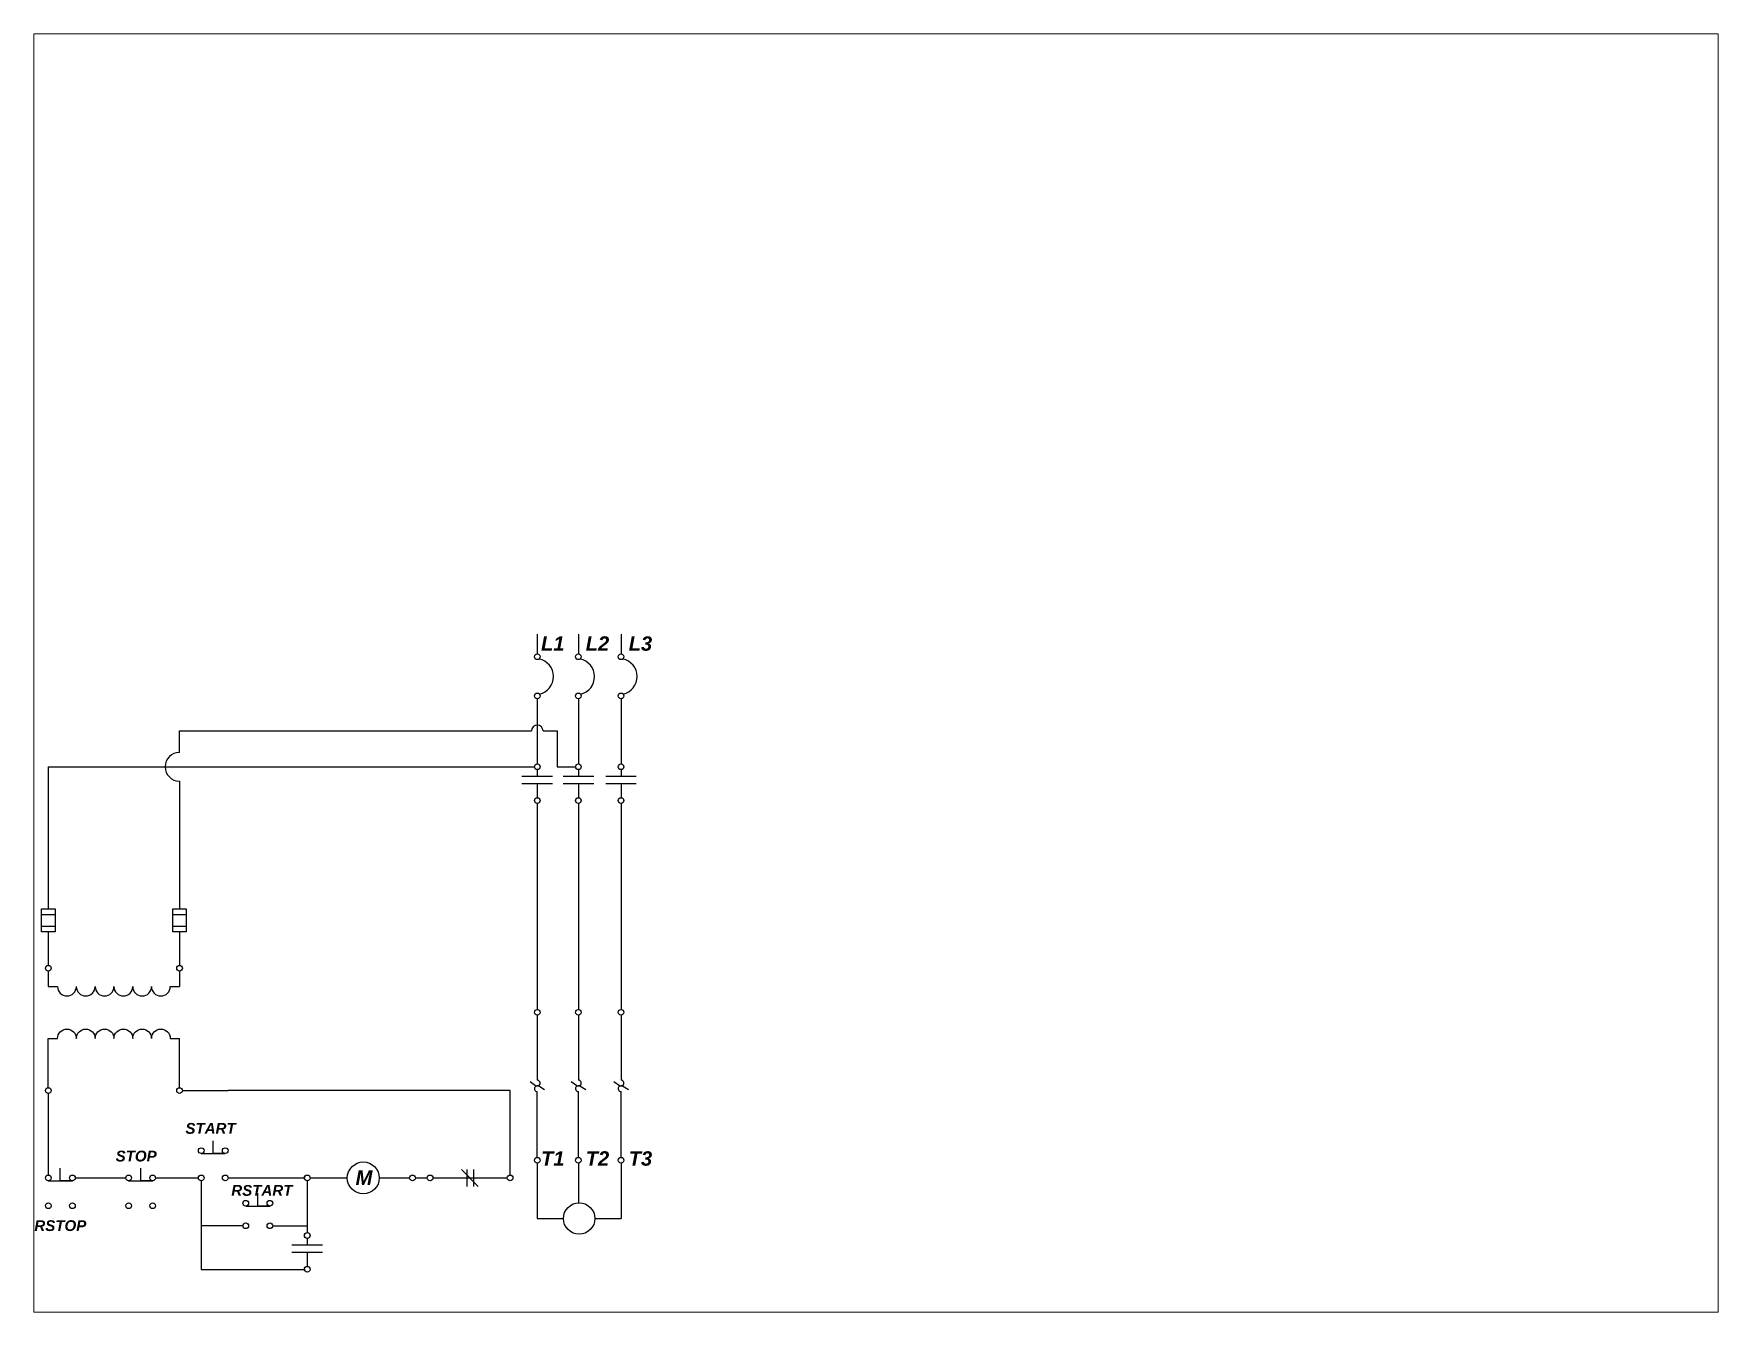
# Paper-space layout 'Layout2' of a CAD drawing. Header units: millimetres. Extents: x 26 to 231, y 20 to 176.
# The model-space entities are those that its viewports show. They can reach past a viewport. Long polylines and large blocks are cut down to what shows.
import ezdxf

# ---------------------------------------------------------------- set-up
doc = ezdxf.new("R2010")
doc.units = ezdxf.units.MM
doc.header["$LTSCALE"] = 6
doc.linetypes.add('HIDDEN', pattern=[9.525, 6.35, -3.175])
doc.styles.get("Standard").update_dxf_attribs({"font": 'arial.ttf'})

# ---------------------------------------------------------------- blocks, each defined once
blk = doc.blocks.new('*U1')
blk.add_arc((0, 65), 131, 180, 0)
blk = doc.blocks.new('*U2')
at = {"color": 0, "linetype": 'ByBlock', "lineweight": -2, "transparency": 16777216}
for p in [(0, 0), (261, 0), (523, 0), (784, 0), (1045, 0), (1306, 0)]:
    blk.add_blockref('*U1', p, dxfattribs=at)
blk = doc.blocks.new('*U3')
blk.add_arc((0, 65), 131, 180, 0)
blk = doc.blocks.new('*U4')
at = {"color": 0, "linetype": 'ByBlock', "lineweight": -2, "transparency": 16777216}
for p in [(0, 0), (261, 0), (523, 0), (784, 0), (1045, 0), (1306, 0)]:
    blk.add_blockref('*U3', p, dxfattribs=at)
blk = doc.blocks.new('*U7')
blk.add_arc((0, 65), 131, 180, 0)
blk = doc.blocks.new('*U8')
at = {"color": 0, "linetype": 'ByBlock', "lineweight": -2, "transparency": 16777216}
for p in [(0, 0), (261, 0), (523, 0), (784, 0), (1045, 0), (1306, 0)]:
    blk.add_blockref('*U7', p, dxfattribs=at)
blk = doc.blocks.new('*U5')
blk.add_arc((0, 65), 131, 180, 0)
blk = doc.blocks.new('*U6')
at = {"color": 0, "linetype": 'ByBlock', "lineweight": -2, "transparency": 16777216}
for p in [(0, 0), (261, 0), (523, 0), (784, 0), (1045, 0), (1306, 0)]:
    blk.add_blockref('*U5', p, dxfattribs=at)

msp = doc.modelspace()

# ---------------------------------------------------------------- linework, layer by layer
for p, q in [((9289, 3415), (9289, 3142)), ((9860, 3415), (9860, 3142)), ((10453, 3415), (10453, 3142)), ((9289, 2519), (9289, 1613)), ((9860, 2519), (9860, 1613)), ((10453, 2519), (10453, 1613)), ((2491, 1573), (2491, -399)), ((9076, 1444), (9502, 1444)), ((9289, 1534), (9289, 1444)), ((9647, 1444), (10073, 1444)), ((9860, 1534), (9860, 1444)), ((10240, 1444), (10665, 1444)), ((10453, 1534), (10453, 1444)), ((4315, 1373), (4315, -399)), ((9076, 1340), (9502, 1340)), ((9289, 1340), (9289, 1143)), ((9647, 1340), (10073, 1340)), ((9860, 1340), (9860, 1143)), ((10240, 1340), (10665, 1340)), ((10453, 1340), (10453, 1143)), ((9289, 1064), (9289, -1799)), ((9860, 1064), (9860, -1799)), ((10453, 1064), (10453, -1799)), ((2398, -399), (2585, -399)), ((2585, -399), (2585, -399)), ((2585, -399), (2585, -560)), ((4221, -399), (4408, -399)), ((4408, -399), (4408, -399)), ((4408, -399), (4408, -560)), ((2398, -480), (2585, -480)), ((2398, -640), (2585, -640)), ((4221, -480), (4408, -480)), ((4221, -640), (4408, -640)), ((2491, -721), (2491, -896)), ((2491, -896), (2491, -1187)), ((4315, -721), (4315, -896)), ((4315, -896), (4315, -1187)), ((2491, -1266), (2491, -1480)), ((4315, -1266), (4315, -1480)), ((2491, -1480), (2619, -1480)), ((2491, -1480), (2619, -1480)), ((4187, -1480), (4315, -1480)), ((9289, -1879), (9289, -2782)), ((9860, -1879), (9860, -2782)), ((10453, -1879), (10453, -2782)), ((2491, -2887), (2491, -2203)), ((2491, -2203), (2619, -2203)), ((2491, -2203), (2619, -2203)), ((4187, -2203), (4315, -2203)), ((4315, -2887), (4315, -2203)), ((9191, -2802), (9266, -2854)), ((9762, -2802), (9838, -2854)), ((10355, -2802), (10430, -2854)), ((2491, -2966), (2491, -4101)), ((8911, -2927), (4991, -2927)), ((8911, -4101), (8911, -2927)), ((9289, -2952), (9289, -2940)), ((9289, -3855), (9289, -2952)), ((9391, -2917), (9310, -2867)), ((9860, -2952), (9860, -2940)), ((9860, -3855), (9860, -2952)), ((9962, -2917), (9881, -2867)), ((10453, -2952), (10453, -2940)), ((10453, -3855), (10453, -2952)), ((10555, -2917), (10473, -2867)), ((4784, -3802), (4784, -3624)), ((4617, -3802), (4951, -3802)), ((4951, -3802), (4784, -3802)), ((2491, -4181), (2826, -4181)), ((2658, -4181), (2658, -4003)), ((2826, -4181), (2658, -4181)), ((2865, -4141), (3568, -4141)), ((3608, -4181), (3942, -4181)), ((3775, -4181), (3775, -4003)), ((3942, -4181), (3775, -4181)), ((3982, -4141), (4577, -4141)), ((4617, -4181), (4617, -5413)), ((4991, -4141), (6061, -4141)), ((6091, -4181), (6091, -4901)), ((6130, -4141), (6648, -4141)), ((7091, -4141), (7514, -4141)), ((7594, -4141), (7758, -4141)), ((7838, -4141), (8871, -4141)), ((8236, -4024), (8469, -4258)), ((8308, -4024), (8308, -4258)), ((8401, -4024), (8401, -4258)), ((5404, -4532), (5404, -4354)), ((5236, -4532), (5571, -4532)), ((5571, -4532), (5404, -4532)), ((5197, -4806), (4617, -4806)), ((5610, -4806), (6091, -4806)), ((5878, -5070), (6303, -5070)), ((6091, -4980), (6091, -5070)), ((5878, -5174), (6303, -5174)), ((6091, -5174), (6091, -5371)), ((4617, -5413), (6061, -5413))]:
    msp.add_line(p, q)
at = {"linetype": 'Continuous'}
for p, q in [((4315, 1773), (4315, 2071)), ((4315, 2071), (9208, 2071)), ((9370, 2071), (9565, 2071)), ((9565, 2071), (9565, 1573)), ((2491, 1573), (9249, 1573)), ((9565, 1573), (9821, 1573)), ((4354, -2927), (4991, -2927))]:
    msp.add_line(p, q, dxfattribs=at)
at = {"linetype": 'HIDDEN'}
for p, q in [((9289, -3935), (9289, -4705)), ((9860, -3935), (9860, -4486)), ((10453, -3935), (10453, -4705)), ((9289, -4705), (9652, -4705)), ((10090, -4705), (10453, -4705))]:
    msp.add_line(p, q, dxfattribs=at)
for points in [[(2398, -399), (2585, -399), (2585, -721), (2398, -721)], [(4221, -399), (4408, -399), (4408, -721), (4221, -721)]]:
    msp.add_lwpolyline(points, close=True)
for centre, radius in [((9289, 3103), 39.6), ((9860, 3103), 39.6), ((10453, 3103), 39.6), ((9289, 2558), 39.6), ((9860, 2558), 39.6), ((10453, 2558), 39.6), ((9289, 1573), 39.6), ((9860, 1573), 39.6), ((10453, 1573), 39.6), ((9289, 1104), 39.6), ((9860, 1104), 39.6), ((10453, 1104), 39.6), ((2491, -1226), 39.6), ((4315, -1226), 39.6), ((9289, -1839), 39.6), ((9860, -1839), 39.6), ((10453, -1839), 39.6), ((2491, -2927), 39.6), ((2491, -2927), 39.6), ((4315, -2927), 39.6), ((4617, -3762), 39.6), ((4617, -3762), 39.6), ((4951, -3762), 39.6), ((9289, -3895), 39.6), ((9860, -3895), 39.6), ((10453, -3895), 39.6), ((2491, -4141), 39.6), ((2826, -4141), 39.6), ((3608, -4141), 39.6), ((3942, -4141), 39.6), ((4617, -4141), 39.6), ((4951, -4141), 39.6), ((6091, -4141), 39.6), ((7554, -4141), 39.6), ((7798, -4141), 39.6), ((8911, -4141), 39.6), ((2491, -4527), 39.6), ((2826, -4527), 39.6), ((3608, -4527), 39.6), ((3942, -4527), 39.6), ((5236, -4492), 39.6), ((5571, -4492), 39.6), ((9871, -4705), 219), ((5236, -4806), 39.6), ((5571, -4806), 39.6), ((6091, -4941), 39.6), ((6091, -5410), 39.6)]:
    msp.add_circle(centre, radius)
at = {"linetype": 'Continuous'}
msp.add_circle((6870, -4141), 222, dxfattribs=at)
for centre, radius, start, end in [((9264, 2826), 250, 283.0907, 78.4648), ((9835, 2826), 250, 283.0907, 78.4648), ((10427, 2826), 250, 283.0907, 78.4648), ((9289, -2822), 39.6, 235.1888, 90), ((9860, -2822), 39.6, 235.1888, 90), ((10453, -2822), 39.6, 235.1888, 90), ((9289, -2901), 39.6, 58.6537, 270), ((9860, -2901), 39.6, 58.6537, 270), ((10453, -2901), 39.6, 58.6537, 270)]:
    msp.add_arc(centre, radius, start, end)
for centre, radius, start, end in [((9289, 2071), 80.8, 0, 180), ((4315, 1573), 200, 90, 270)]:
    msp.add_arc(centre, radius, start, end, dxfattribs=at)

# ---------------------------------------------------------------- block references
for name in ['*U2', '*U4']:
    msp.add_blockref(name, (2750, -1546))
at = {"xscale": -1, "rotation": 180}
for name in ['*U8', '*U6']:
    msp.add_blockref(name, (2750, -2138), dxfattribs=at)

# ---------------------------------------------------------------- texts
at = {"linetype": 'Continuous', "attachment_point": 1}
for s, heights, insert, char_height in [('{\\fArial|b1|i1|c0|p34;L1}', [0], (9341, 3386), 200), ('{\\fArial|b1|i1|c0|p34;L2}', [201], (9962, 3386), 200), ('{\\fArial|b1|i1|c0|p34;L3}', [0], (10560, 3386), 200), ('{\\fArial|b1|i1|c0|p34;START}', [0], (4397, -3377), 150), ('{\\fArial|b1|i1|c0|p34;STOP}', [0], (3427, -3762), 150), ('{\\fArial|b1|i1|c0|p34;T1}', [0], (9341, -3771), 200), ('{\\fArial|b1|i1|c0|p34;T2}', [201], (9962, -3771), 200), ('{\\fArial|b1|i1|c0|p34;T3}', [0], (10560, -3771), 200), ('{\\fArial|b1|i1|c0|p34;M}', [0], (6763, -4037), 200), ('{\\fArial|b1|i1|c0|p34;RSTART}', [0], (5035, -4239), 150), ('{\\fArial|b1|i1|c0|p34;RSTOP}', [0], (2297, -4729), 150)]:
    msp.add_mtext_dynamic_manual_height_columns(s, width=264.04, gutter_width=12.5, heights=heights, dxfattribs=dict(at, insert=insert, char_height=char_height))

psp = doc.layouts.new('Layout2')

# ---------------------------------------------------------------- viewports
at = {"layer": '0', "linetype": 'Continuous'}
psp.add_viewport(center=(128.5, 97.5), size=(205.6, 156), view_center_point=(13997.79, 2876.76), view_height=17770.2897, dxfattribs=at)

doc.saveas('drawing.dxf')
